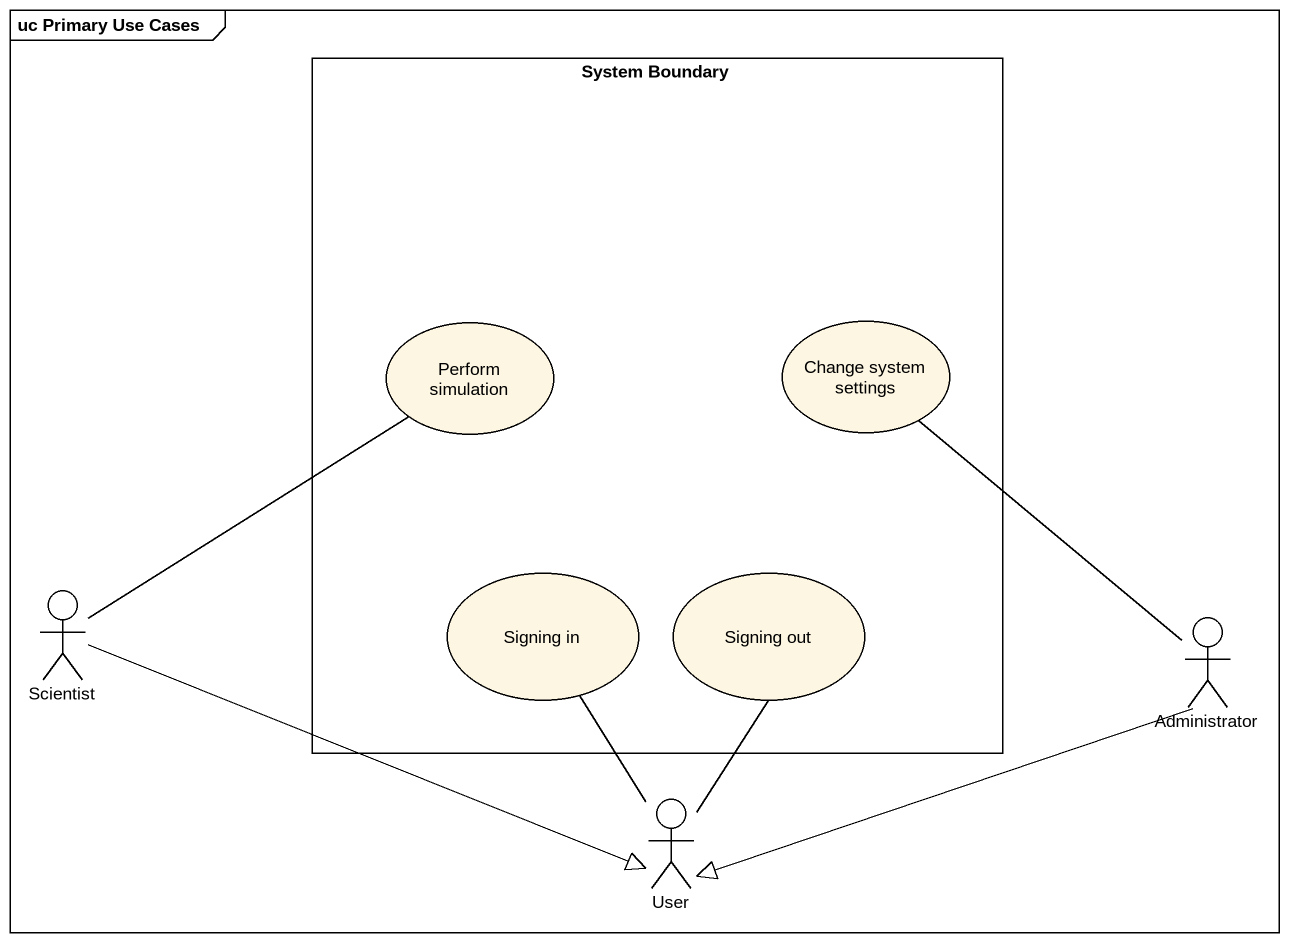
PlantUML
@startuml
mainframe uc Primary Use Cases
rectangle "System Boundary" as System_Boundary {
  usecase "Perform simulation" as Perform_simulation
  usecase "Change system settings" as Change_system_settings
  usecase "Signing in" as Signing_in
  usecase "Signing out" as Signing_out
}
actor Scientist
actor Administrator
actor User
Scientist -up- Perform_simulation
Scientist -right-|> User
Administrator -up- Change_system_settings
Administrator -left-|> User
User -up- Signing_in
User -up- Signing_out
@enduml
